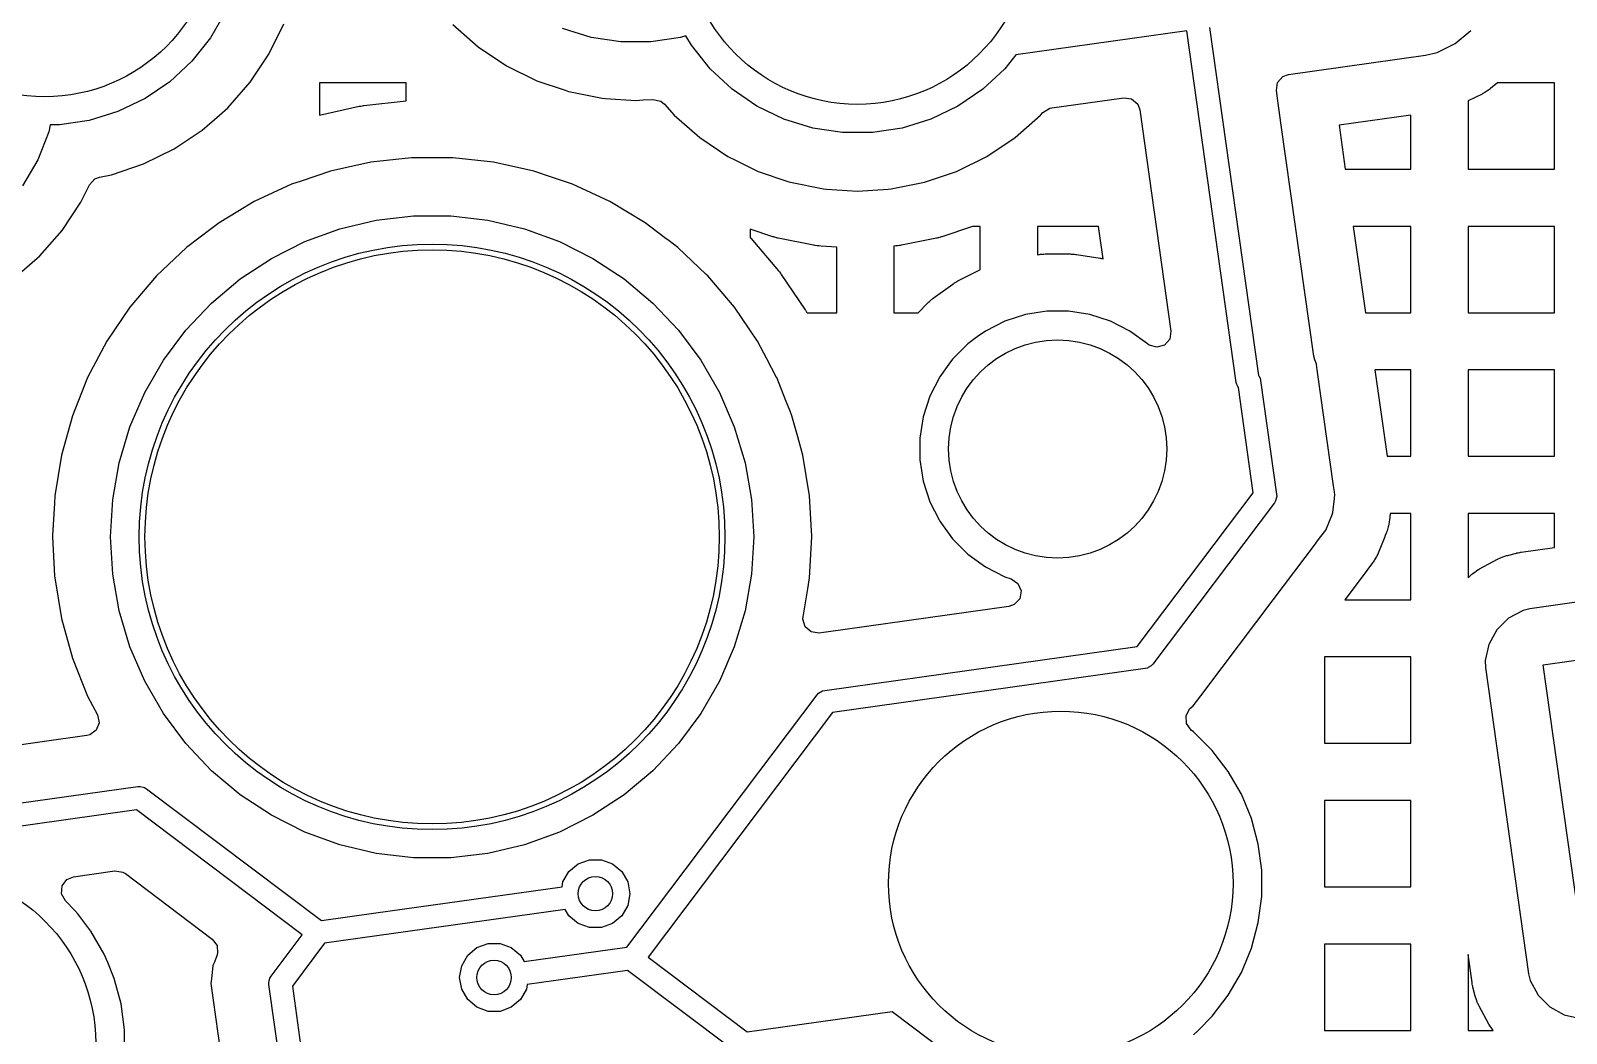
# Model space of a CAD drawing. Extents: x 2.49 to 8.57, y -5.87 to -1.87.
# Drawn here: x 2.791 to 3.317, y -3.289 to -2.945 of the extents above; entities that cross this region are included whole.
import ezdxf

# ---------------------------------------------------------------- set-up
doc = ezdxf.new("R2010")
doc.units = 0
doc.header["$MEASUREMENT"] = 0
doc.layers.add('BLACK', color=7, linetype='CONTINUOUS')

msp = doc.modelspace()

# ---------------------------------------------------------------- linework, layer by layer
at = {"layer": 'BLACK', "linetype": 'CONTINUOUS'}
for p, q in [((2.85785, -2.93856), (2.8527, -2.94747)), ((2.8527, -2.94747), (2.84628, -2.95553)), ((2.87267, -2.95306), (2.87781, -2.94264)), ((2.93572, -2.94296), (2.94445, -2.95062)), ((2.98317, -2.94734), (2.97333, -2.94431)), ((2.99336, -2.94888), (2.98317, -2.94734)), ((3.01383, -2.94734), (3.00365, -2.94888)), ((3.01562, -2.94679), (3.01383, -2.94734)), ((3.01751, -2.95006), (3.01562, -2.94679)), ((3.18733, -2.94507), (3.12877, -2.9533)), ((3.20427, -3.06563), (3.18733, -2.94507)), ((3.19512, -2.94398), (3.21188, -3.06323)), ((3.27935, -2.94943), (3.28467, -2.94502)), ((2.86622, -2.96272), (2.87267, -2.95306)), ((2.94445, -2.95062), (2.94445, -2.95062)), ((2.94445, -2.95062), (2.95411, -2.95707)), ((3.00365, -2.94888), (2.99336, -2.94888)), ((3.02393, -2.95811), (3.01751, -2.95006)), ((3.26921, -2.95347), (3.27316, -2.95249)), ((3.27316, -2.95249), (3.27935, -2.94943)), ((2.84628, -2.95553), (2.83873, -2.96253)), ((2.95411, -2.95707), (2.95411, -2.95707)), ((2.95411, -2.95707), (2.96452, -2.9622)), ((3.03148, -2.96511), (3.02393, -2.95811)), ((3.12494, -2.95811), (3.11739, -2.96511)), ((3.12877, -2.9533), (3.12494, -2.95811)), ((3.22221, -2.96007), (3.26921, -2.95347)), ((2.83873, -2.96253), (2.83022, -2.96833)), ((2.85856, -2.97145), (2.86622, -2.96272)), ((2.91969, -2.96291), (2.89008, -2.96291)), ((2.89008, -2.96291), (2.89008, -2.97395)), ((2.91969, -2.96914), (2.91969, -2.96291)), ((2.96452, -2.9622), (2.97421, -2.96549)), ((3.21806, -2.96558), (3.21846, -2.96286)), ((3.21846, -2.96286), (3.22027, -2.96079)), ((3.22027, -2.96079), (3.22221, -2.96007)), ((3.29381, -2.96291), (3.29143, -2.96489)), ((3.31339, -2.96291), (3.29381, -2.96291)), ((3.31339, -2.99252), (3.31339, -2.96291)), ((2.83022, -2.96833), (2.82094, -2.9728)), ((2.97421, -2.96549), (2.97535, -2.96588)), ((2.97535, -2.96588), (2.97552, -2.96594)), ((2.97552, -2.96594), (2.98691, -2.9682)), ((2.98691, -2.9682), (2.98803, -2.96828)), ((2.98803, -2.96828), (2.9985, -2.96896)), ((2.9985, -2.96896), (3.00098, -2.9688)), ((3.00098, -2.9688), (3.00433, -2.96858)), ((3.00433, -2.96858), (3.00701, -2.96918)), ((3.03998, -2.97091), (3.03148, -2.96511)), ((3.11739, -2.96511), (3.10888, -2.97091)), ((3.14103, -2.97148), (3.16572, -2.96801)), ((3.16572, -2.96801), (3.16844, -2.96841)), ((3.16844, -2.96841), (3.17052, -2.97022)), ((3.21855, -2.96911), (3.21806, -2.96558)), ((3.28856, -2.96675), (3.28379, -2.96911)), ((3.28881, -2.96661), (3.28856, -2.96675)), ((3.28931, -2.96633), (3.28881, -2.96661)), ((3.28955, -2.96618), (3.28931, -2.96633)), ((3.29051, -2.96556), (3.28955, -2.96618)), ((3.29074, -2.9654), (3.29051, -2.96556)), ((3.29121, -2.96506), (3.29074, -2.9654)), ((3.29143, -2.96489), (3.29121, -2.96506)), ((2.82094, -2.9728), (2.8111, -2.97583)), ((2.84983, -2.97911), (2.8557, -2.97395)), ((2.8557, -2.97395), (2.85856, -2.97145)), ((2.89008, -2.97395), (2.90363, -2.97097)), ((2.90363, -2.97097), (2.90376, -2.97094)), ((2.90376, -2.97094), (2.90403, -2.97089)), ((2.90403, -2.97089), (2.90416, -2.97087)), ((2.90416, -2.97087), (2.90468, -2.97078)), ((2.90468, -2.97078), (2.90481, -2.97076)), ((2.90481, -2.97076), (2.90508, -2.97073)), ((2.90508, -2.97073), (2.90521, -2.97071)), ((2.90521, -2.97071), (2.91969, -2.96914)), ((2.9985, -2.96896), (2.9985, -2.96896)), ((2.9985, -2.96896), (2.9985, -2.96896)), ((3.00701, -2.96918), (3.00832, -2.97023)), ((3.00832, -2.97023), (3.01165, -2.97403)), ((3.01165, -2.97403), (3.01165, -2.97403)), ((3.01165, -2.97403), (3.02038, -2.98169)), ((3.04926, -2.97538), (3.03998, -2.97091)), ((3.10888, -2.97091), (3.0996, -2.97538)), ((3.12849, -2.98169), (3.13722, -2.97403)), ((3.13722, -2.97403), (3.13804, -2.9731)), ((3.13804, -2.9731), (3.14036, -2.97162)), ((3.14036, -2.97162), (3.14103, -2.97148)), ((3.17052, -2.97022), (3.17124, -2.97216)), ((3.17124, -2.97216), (3.1819, -3.04804)), ((3.21972, -2.97744), (3.21855, -2.96911)), ((3.26418, -2.97397), (3.23952, -2.97744)), ((3.26418, -2.99252), (3.26418, -2.97397)), ((3.28379, -2.96911), (3.28379, -2.99252)), ((2.79773, -2.97737), (2.79719, -2.97977)), ((2.80092, -2.97737), (2.79773, -2.97737)), ((2.8111, -2.97583), (2.80092, -2.97737)), ((2.84017, -2.98556), (2.84983, -2.97911)), ((3.0591, -2.97842), (3.04926, -2.97538)), ((3.06928, -2.97995), (3.0591, -2.97842)), ((3.08976, -2.97842), (3.07958, -2.97995)), ((3.0996, -2.97538), (3.08976, -2.97842)), ((3.2246, -3.01213), (3.21972, -2.97744)), ((3.23952, -2.97744), (3.24164, -2.99252)), ((2.79719, -2.97977), (2.79342, -2.98936)), ((3.02038, -2.98169), (3.03004, -2.98814)), ((3.07958, -2.97995), (3.06928, -2.97995)), ((3.11883, -2.98814), (3.12849, -2.98169)), ((2.79342, -2.98936), (2.78827, -2.99827)), ((2.82975, -2.9907), (2.84017, -2.98556)), ((2.9216, -2.98865), (2.90759, -2.99017)), ((2.93569, -2.98865), (2.9216, -2.98865)), ((2.9216, -2.98865), (2.9216, -2.98865)), ((2.9497, -2.99017), (2.93569, -2.98865)), ((2.93569, -2.98865), (2.93569, -2.98865)), ((3.03004, -2.98814), (3.03004, -2.98814)), ((3.03004, -2.98814), (3.0329, -2.98955)), ((3.0329, -2.98955), (3.04045, -2.99328)), ((3.10841, -2.99328), (3.11883, -2.98814)), ((2.81462, -2.99525), (2.81875, -2.99443)), ((2.81875, -2.99443), (2.82975, -2.9907)), ((2.89383, -2.9932), (2.88376, -2.9966)), ((2.90759, -2.99017), (2.89383, -2.9932)), ((2.96346, -2.9932), (2.9497, -2.99017)), ((2.96954, -2.99525), (2.96346, -2.9932)), ((3.04045, -2.99328), (3.05058, -2.99672)), ((3.09741, -2.99701), (3.10841, -2.99328)), ((3.24164, -2.99252), (3.26418, -2.99252)), ((3.28379, -2.99252), (3.31339, -2.99252)), ((2.80824, -3.00386), (2.81119, -2.99788)), ((2.81119, -2.99788), (2.81305, -2.99586)), ((2.81305, -2.99586), (2.81462, -2.99525)), ((2.88048, -2.9977), (2.86769, -3.00362)), ((2.88376, -2.9966), (2.88048, -2.9977)), ((2.88048, -2.9977), (2.88048, -2.9977)), ((2.88048, -2.9977), (2.88048, -2.9977)), ((2.97681, -2.9977), (2.96954, -2.99525)), ((2.9896, -3.00362), (2.97681, -2.9977)), ((2.97681, -2.9977), (2.97681, -2.9977)), ((2.97681, -2.9977), (2.97681, -2.9977)), ((3.05058, -2.99672), (3.0514, -2.997)), ((3.0514, -2.997), (3.05145, -2.99701)), ((3.05145, -2.99701), (3.06284, -2.99928)), ((3.06284, -2.99928), (3.06386, -2.99934)), ((3.06386, -2.99934), (3.07443, -3.00004)), ((3.07443, -3.00004), (3.08501, -2.99934)), ((3.07443, -3.00004), (3.07443, -3.00004)), ((3.07443, -3.00004), (3.07443, -3.00004)), ((3.08501, -2.99934), (3.08602, -2.99928)), ((3.08602, -2.99928), (3.09741, -2.99701)), ((2.80179, -3.01352), (2.80824, -3.00386)), ((2.86769, -3.00362), (2.86209, -3.00699)), ((2.86769, -3.00362), (2.86769, -3.00362)), ((3.00167, -3.01088), (2.9896, -3.00362)), ((2.9896, -3.00362), (2.9896, -3.00362)), ((2.9896, -3.00362), (2.9896, -3.00362)), ((2.9896, -3.00362), (2.9896, -3.00362)), ((2.85562, -3.01088), (2.85291, -3.01294)), ((2.86209, -3.00699), (2.85562, -3.01088)), ((2.89703, -3.01299), (2.9095, -3.01003)), ((2.9095, -3.01003), (2.92223, -3.00854)), ((2.92223, -3.00854), (2.93505, -3.00854)), ((2.93505, -3.00854), (2.94779, -3.01003)), ((2.94779, -3.01003), (2.96026, -3.01299)), ((3.00842, -3.01602), (3.00167, -3.01088)), ((2.79413, -3.02225), (2.80179, -3.01352)), ((2.85291, -3.01294), (2.8444, -3.01941)), ((2.88498, -3.01737), (2.89703, -3.01299)), ((2.96026, -3.01299), (2.97231, -3.01737)), ((3.00984, -3.0171), (3.00842, -3.01602)), ((3.04545, -3.01568), (3.03772, -3.01306)), ((3.03772, -3.01306), (3.03772, -3.01602)), ((3.03772, -3.01602), (3.0378, -3.01611)), ((3.0378, -3.01611), (3.03789, -3.01621)), ((3.03789, -3.01621), (3.04736, -3.02735)), ((3.04561, -3.01573), (3.04545, -3.01568)), ((3.04591, -3.01582), (3.04561, -3.01573)), ((3.04607, -3.01587), (3.04591, -3.01582)), ((3.04669, -3.01603), (3.04607, -3.01587)), ((3.04684, -3.01607), (3.04669, -3.01603)), ((3.04716, -3.01615), (3.04684, -3.01607)), ((3.04731, -3.01618), (3.04716, -3.01615)), ((3.05933, -3.01857), (3.04731, -3.01618)), ((3.10155, -3.01618), (3.08953, -3.01857)), ((3.10171, -3.01615), (3.10155, -3.01618)), ((3.10202, -3.01607), (3.10171, -3.01615)), ((3.10218, -3.01603), (3.10202, -3.01607)), ((3.1028, -3.01587), (3.10218, -3.01603)), ((3.10295, -3.01582), (3.1028, -3.01587)), ((3.10326, -3.01573), (3.10295, -3.01582)), ((3.10341, -3.01568), (3.10326, -3.01573)), ((3.11388, -3.01213), (3.10341, -3.01568)), ((3.11654, -3.01213), (3.11388, -3.01213)), ((3.11654, -3.02185), (3.11654, -3.01213)), ((3.15705, -3.01213), (3.13615, -3.01213)), ((3.13615, -3.01213), (3.13615, -3.02185)), ((3.15862, -3.02327), (3.15705, -3.01213)), ((3.23086, -3.05667), (3.2246, -3.01213)), ((3.26418, -3.01213), (3.2444, -3.01213)), ((3.2444, -3.01213), (3.24856, -3.04173)), ((3.26418, -3.04173), (3.26418, -3.01213)), ((3.31339, -3.01213), (3.28379, -3.01213)), ((3.28379, -3.01213), (3.28379, -3.04173)), ((3.31339, -3.04173), (3.31339, -3.01213)), ((2.8444, -3.01941), (2.83417, -3.0291)), ((2.8444, -3.01941), (2.8444, -3.01941)), ((2.87353, -3.02312), (2.88498, -3.01737)), ((2.97231, -3.01737), (2.98376, -3.02312)), ((3.01289, -3.01941), (3.00984, -3.0171)), ((3.02261, -3.02862), (3.01289, -3.01941)), ((3.01289, -3.01941), (3.01289, -3.01941)), ((3.01289, -3.01941), (3.01289, -3.01941)), ((3.05949, -3.0186), (3.05933, -3.01857)), ((3.05981, -3.01865), (3.05949, -3.0186)), ((3.05997, -3.01867), (3.05981, -3.01865)), ((3.0606, -3.01876), (3.05997, -3.01867)), ((3.06076, -3.01878), (3.0606, -3.01876)), ((3.06108, -3.01881), (3.06076, -3.01878)), ((3.06124, -3.01882), (3.06108, -3.01881)), ((3.06193, -3.01887), (3.06124, -3.01882)), ((3.06733, -3.01922), (3.06193, -3.01887)), ((3.06733, -3.04173), (3.06733, -3.01922)), ((3.08763, -3.01882), (3.08694, -3.01887)), ((3.08694, -3.01887), (3.08694, -3.04173)), ((3.08779, -3.01881), (3.08763, -3.01882)), ((3.08811, -3.01878), (3.08779, -3.01881)), ((3.08826, -3.01876), (3.08811, -3.01878)), ((3.0889, -3.01867), (3.08826, -3.01876)), ((3.08906, -3.01865), (3.0889, -3.01867)), ((3.08938, -3.0186), (3.08906, -3.01865)), ((3.08953, -3.01857), (3.08938, -3.0186)), ((2.7854, -3.02991), (2.79413, -3.02225)), ((2.86281, -3.03017), (2.87353, -3.02312)), ((2.98376, -3.02312), (2.99447, -3.03017)), ((3.11654, -3.02693), (3.11654, -3.02185)), ((3.13615, -3.02185), (3.13667, -3.02177)), ((3.13667, -3.02177), (3.13686, -3.02174)), ((3.13686, -3.02174), (3.13724, -3.0217)), ((3.13724, -3.0217), (3.13743, -3.02168)), ((3.13743, -3.02168), (3.1382, -3.02162)), ((3.1382, -3.02162), (3.13839, -3.02161)), ((3.13839, -3.02161), (3.13878, -3.02159)), ((3.13878, -3.02159), (3.13897, -3.02159)), ((3.13897, -3.02159), (3.14718, -3.02159)), ((3.14718, -3.02159), (3.14737, -3.02159)), ((3.14737, -3.02159), (3.14775, -3.02161)), ((3.14775, -3.02161), (3.14795, -3.02162)), ((3.14795, -3.02162), (3.14871, -3.02168)), ((3.14871, -3.02168), (3.1489, -3.0217)), ((3.1489, -3.0217), (3.14929, -3.02174)), ((3.14929, -3.02174), (3.14948, -3.02177)), ((3.14948, -3.02177), (3.15759, -3.02305)), ((3.15759, -3.02305), (3.15778, -3.02309)), ((3.15778, -3.02309), (3.15815, -3.02316)), ((3.15815, -3.02316), (3.15834, -3.0232)), ((3.15834, -3.0232), (3.15862, -3.02327)), ((2.83417, -3.0291), (2.82505, -3.03984)), ((2.85299, -3.03841), (2.86281, -3.03017)), ((2.99447, -3.03017), (3.00429, -3.03841)), ((3.02312, -3.0291), (3.02261, -3.02862)), ((3.03224, -3.03984), (3.02312, -3.0291)), ((3.04736, -3.02735), (3.04744, -3.02745)), ((3.04744, -3.02745), (3.04761, -3.02766)), ((3.04761, -3.02766), (3.04769, -3.02776)), ((3.04769, -3.02776), (3.04801, -3.02819)), ((3.04801, -3.02819), (3.04809, -3.02829)), ((3.04809, -3.02829), (3.04824, -3.02851)), ((3.04824, -3.02851), (3.04832, -3.02862)), ((3.04832, -3.02862), (3.05652, -3.04072)), ((3.10045, -3.03677), (3.10709, -3.03194)), ((3.10709, -3.03194), (3.10724, -3.03183)), ((3.10724, -3.03183), (3.10757, -3.03162)), ((3.10757, -3.03162), (3.10773, -3.03152)), ((3.10773, -3.03152), (3.10838, -3.03111)), ((3.10838, -3.03111), (3.10855, -3.03102)), ((3.10855, -3.03102), (3.10889, -3.03083)), ((3.10889, -3.03083), (3.10906, -3.03074)), ((3.10906, -3.03074), (3.11637, -3.02701)), ((3.11637, -3.02701), (3.11654, -3.02693)), ((3.09926, -3.03775), (3.09984, -3.03725)), ((3.09984, -3.03725), (3.09999, -3.03713)), ((3.09999, -3.03713), (3.10029, -3.03689)), ((3.10029, -3.03689), (3.10045, -3.03677)), ((2.82505, -3.03984), (2.81714, -3.0515)), ((2.82505, -3.03984), (2.82505, -3.03984)), ((2.8442, -3.04773), (2.85299, -3.03841)), ((3.00429, -3.03841), (3.01309, -3.04773)), ((3.04015, -3.0515), (3.03224, -3.03984)), ((3.03224, -3.03984), (3.03224, -3.03984)), ((3.03224, -3.03984), (3.03224, -3.03984)), ((3.05652, -3.04072), (3.0566, -3.04083)), ((3.0566, -3.04083), (3.05674, -3.04105)), ((3.05674, -3.04105), (3.05681, -3.04117)), ((3.05681, -3.04117), (3.05708, -3.04162)), ((3.05708, -3.04162), (3.05715, -3.04173)), ((3.05715, -3.04173), (3.06733, -3.04173)), ((3.08694, -3.04173), (3.09523, -3.04173)), ((3.09523, -3.04173), (3.09869, -3.03827)), ((3.09869, -3.03827), (3.09883, -3.03814)), ((3.09883, -3.03814), (3.09911, -3.03787)), ((3.09911, -3.03787), (3.09926, -3.03775)), ((3.132, -3.04236), (3.12493, -3.04466)), ((3.13935, -3.04119), (3.132, -3.04236)), ((3.14679, -3.04119), (3.13935, -3.04119)), ((3.13935, -3.04119), (3.13935, -3.04119)), ((3.15414, -3.04236), (3.14679, -3.04119)), ((3.14679, -3.04119), (3.14679, -3.04119)), ((3.16121, -3.04466), (3.15414, -3.04236)), ((3.24856, -3.04173), (3.26418, -3.04173)), ((3.28379, -3.04173), (3.31339, -3.04173)), ((2.83654, -3.05802), (2.8442, -3.04773)), ((3.01309, -3.04773), (3.02074, -3.05802)), ((3.12493, -3.04466), (3.1183, -3.04803)), ((3.16784, -3.04803), (3.16121, -3.04466)), ((2.81714, -3.0515), (2.81054, -3.06395)), ((2.81714, -3.0515), (2.81714, -3.0515)), ((3.04338, -3.0576), (3.04015, -3.0515)), ((3.04015, -3.0515), (3.04015, -3.0515)), ((3.04015, -3.0515), (3.04015, -3.0515)), ((3.11228, -3.05241), (3.10702, -3.05767)), ((3.11552, -3.05005), (3.11228, -3.05241)), ((3.11228, -3.05241), (3.11228, -3.05241)), ((3.11228, -3.05241), (3.11228, -3.05241)), ((3.1183, -3.04803), (3.11552, -3.05005)), ((3.17386, -3.05241), (3.16784, -3.04803)), ((3.17389, -3.05243), (3.17386, -3.05241)), ((3.17441, -3.05282), (3.17389, -3.05243)), ((3.17705, -3.0536), (3.17441, -3.05282)), ((3.17969, -3.05284), (3.17705, -3.0536)), ((3.1815, -3.05076), (3.17969, -3.05284)), ((3.1819, -3.04804), (3.1815, -3.05076)), ((2.83013, -3.06912), (2.83654, -3.05802)), ((3.02074, -3.05802), (3.02715, -3.06912)), ((3.04673, -3.06393), (3.04338, -3.0576)), ((3.10702, -3.05767), (3.10581, -3.05933)), ((3.10702, -3.05767), (3.10702, -3.05767)), ((3.10702, -3.05767), (3.10702, -3.05767)), ((3.2312, -3.05789), (3.23086, -3.05667)), ((3.23168, -3.05902), (3.2312, -3.05789)), ((3.10581, -3.05933), (3.10265, -3.06368)), ((3.21188, -3.06323), (3.21199, -3.06341)), ((3.21199, -3.06341), (3.21247, -3.06423)), ((3.23174, -3.05915), (3.23168, -3.05902)), ((3.23177, -3.0593), (3.23174, -3.05915)), ((3.23177, -3.05933), (3.23177, -3.0593)), ((3.23178, -3.05949), (3.23177, -3.05933)), ((3.23204, -3.06134), (3.23178, -3.05949)), ((3.23212, -3.06186), (3.23204, -3.06134)), ((3.23216, -3.06217), (3.23212, -3.06186)), ((3.23762, -3.10106), (3.23216, -3.06217)), ((3.26418, -3.06134), (3.25184, -3.06134)), ((3.25184, -3.06134), (3.256, -3.09095)), ((3.26418, -3.09095), (3.26418, -3.06134)), ((3.31339, -3.06134), (3.28379, -3.06134)), ((3.28379, -3.06134), (3.28379, -3.09095)), ((3.31339, -3.09095), (3.31339, -3.06134)), ((2.81054, -3.06395), (2.80532, -3.07704)), ((2.81054, -3.06395), (2.81054, -3.06395)), ((3.04675, -3.06395), (3.04673, -3.06393)), ((3.04978, -3.07156), (3.04675, -3.06395)), ((3.04675, -3.06395), (3.04675, -3.06395)), ((3.10265, -3.06368), (3.09927, -3.07031)), ((3.20445, -3.06638), (3.20427, -3.06563)), ((3.20483, -3.06702), (3.20445, -3.06638)), ((3.20504, -3.06738), (3.20483, -3.06702)), ((3.21011, -3.10345), (3.20504, -3.06738)), ((3.21247, -3.06423), (3.21266, -3.06498)), ((3.21266, -3.06498), (3.21813, -3.10397)), ((2.82506, -3.08089), (2.83013, -3.06912)), ((3.02715, -3.06912), (3.03223, -3.08089)), ((3.05135, -3.0755), (3.04978, -3.07156)), ((3.09927, -3.07031), (3.09697, -3.07739)), ((2.80532, -3.07704), (2.80155, -3.09062)), ((2.80532, -3.07704), (2.80532, -3.07704)), ((3.05196, -3.07704), (3.05135, -3.0755)), ((3.05397, -3.08426), (3.05196, -3.07704)), ((3.05196, -3.07704), (3.05196, -3.07704)), ((3.09697, -3.07739), (3.09581, -3.08474)), ((2.82138, -3.09317), (2.82506, -3.08089)), ((3.03223, -3.08089), (3.03591, -3.09317)), ((3.05573, -3.09062), (3.05397, -3.08426)), ((3.09581, -3.08474), (3.09581, -3.09218)), ((2.80155, -3.09062), (2.79927, -3.10452)), ((2.80155, -3.09062), (2.80155, -3.09062)), ((2.81915, -3.10579), (2.82138, -3.09317)), ((3.03591, -3.09317), (3.03813, -3.10579)), ((3.05801, -3.10451), (3.05573, -3.09062)), ((3.05573, -3.09062), (3.05573, -3.09062)), ((3.05573, -3.09062), (3.05573, -3.09062)), ((3.09581, -3.09218), (3.09697, -3.09952)), ((3.256, -3.09095), (3.26418, -3.09095)), ((3.28379, -3.09095), (3.31339, -3.09095)), ((3.09697, -3.09952), (3.09927, -3.1066)), ((2.79927, -3.10452), (2.79914, -3.10699)), ((2.79927, -3.10452), (2.79927, -3.10452)), ((2.79927, -3.10452), (2.79927, -3.10452)), ((3.05801, -3.10452), (3.05801, -3.10451)), ((3.05866, -3.11651), (3.05801, -3.10452)), ((3.17037, -3.15618), (3.21011, -3.10345)), ((3.21817, -3.10474), (3.21778, -3.10622)), ((3.21813, -3.10397), (3.21817, -3.10474)), ((3.23736, -3.11019), (3.23794, -3.10547)), ((3.23793, -3.1032), (3.23762, -3.10106)), ((3.23807, -3.10424), (3.23793, -3.1032)), ((3.23794, -3.10547), (3.23799, -3.10507)), ((3.23799, -3.10507), (3.23808, -3.10431)), ((3.23808, -3.10431), (3.23807, -3.10424)), ((3.23807, -3.10424), (3.23807, -3.10424)), ((3.23807, -3.10424), (3.23807, -3.10424)), ((3.23807, -3.10424), (3.23807, -3.10424)), ((2.79914, -3.10699), (2.79854, -3.11812)), ((2.81841, -3.11859), (2.81915, -3.10579)), ((3.03813, -3.10579), (3.03888, -3.11859)), ((3.09927, -3.1066), (3.10242, -3.11279)), ((3.21738, -3.10688), (3.17568, -3.16222)), ((3.21778, -3.10622), (3.21738, -3.10688)), ((3.21778, -3.10622), (3.21778, -3.10622)), ((3.23499, -3.11626), (3.23725, -3.11066)), ((3.23725, -3.11066), (3.23733, -3.11049)), ((3.23733, -3.11049), (3.23735, -3.11036)), ((3.23735, -3.11036), (3.23736, -3.11019)), ((3.25707, -3.11055), (3.25691, -3.11185)), ((3.26418, -3.11055), (3.25707, -3.11055)), ((3.26418, -3.13262), (3.26418, -3.11055)), ((3.31339, -3.11055), (3.28379, -3.11055)), ((3.28379, -3.11055), (3.28379, -3.13262)), ((3.31339, -3.11947), (3.31339, -3.11055)), ((3.10242, -3.11279), (3.10265, -3.11323)), ((3.10265, -3.11323), (3.10702, -3.11925)), ((3.2333, -3.1185), (3.23499, -3.11626)), ((3.25628, -3.1156), (3.25601, -3.11651)), ((3.25639, -3.11515), (3.25628, -3.1156)), ((3.2564, -3.11509), (3.25639, -3.11515)), ((3.25644, -3.11494), (3.2564, -3.11509)), ((3.25661, -3.11412), (3.25644, -3.11494)), ((3.25668, -3.1137), (3.25661, -3.11412)), ((3.2567, -3.11355), (3.25668, -3.1137)), ((3.25675, -3.1133), (3.2567, -3.11355)), ((3.25682, -3.11284), (3.25675, -3.1133)), ((3.25691, -3.11189), (3.25682, -3.11284)), ((3.25691, -3.11185), (3.25691, -3.11189)), ((2.79854, -3.11812), (2.79851, -3.11859)), ((2.79851, -3.11859), (2.79924, -3.13195)), ((2.81915, -3.13139), (2.81841, -3.11859)), ((3.03888, -3.11859), (3.03813, -3.13139)), ((3.05801, -3.13266), (3.05878, -3.11859)), ((3.05875, -3.11812), (3.05866, -3.11651)), ((3.05878, -3.11859), (3.05875, -3.11812)), ((3.10702, -3.11925), (3.11228, -3.12451)), ((3.21698, -3.14016), (3.23143, -3.12098)), ((3.23143, -3.12098), (3.23183, -3.12044)), ((3.23183, -3.12044), (3.2333, -3.1185)), ((3.25521, -3.11855), (3.25293, -3.1242)), ((3.25523, -3.1185), (3.25521, -3.11855)), ((3.2554, -3.11812), (3.25523, -3.1185)), ((3.25571, -3.11734), (3.2554, -3.11812)), ((3.25582, -3.11705), (3.25571, -3.11734)), ((3.25585, -3.11695), (3.25582, -3.11705)), ((3.25601, -3.11651), (3.25585, -3.11695)), ((3.31339, -3.12223), (3.31339, -3.11947)), ((3.11228, -3.12451), (3.1183, -3.12888)), ((3.25157, -3.12674), (3.25122, -3.12728)), ((3.25174, -3.12647), (3.25157, -3.12674)), ((3.25237, -3.12535), (3.25174, -3.12647)), ((3.25252, -3.12507), (3.25237, -3.12535)), ((3.2528, -3.12449), (3.25252, -3.12507)), ((3.25293, -3.1242), (3.2528, -3.12449)), ((3.28768, -3.12959), (3.29382, -3.12626)), ((3.29382, -3.12626), (3.29409, -3.12613)), ((3.29409, -3.12613), (3.29465, -3.12587)), ((3.29465, -3.12587), (3.29493, -3.12575)), ((3.29493, -3.12575), (3.29607, -3.1253)), ((3.29607, -3.1253), (3.29636, -3.1252)), ((3.29636, -3.1252), (3.29695, -3.12501)), ((3.29695, -3.12501), (3.29724, -3.12493)), ((3.29724, -3.12493), (3.30038, -3.12414)), ((3.30038, -3.12414), (3.3005, -3.12411)), ((3.3005, -3.12411), (3.30076, -3.12405)), ((3.30076, -3.12405), (3.30089, -3.12403)), ((3.30089, -3.12403), (3.3014, -3.12393)), ((3.3014, -3.12393), (3.30153, -3.1239)), ((3.30153, -3.1239), (3.30179, -3.12386)), ((3.30179, -3.12386), (3.30192, -3.12384)), ((3.30192, -3.12384), (3.31339, -3.12223)), ((2.79924, -3.13195), (2.79927, -3.13266)), ((2.82138, -3.14401), (2.81915, -3.13139)), ((3.03813, -3.13139), (3.03591, -3.14401)), ((3.1183, -3.12888), (3.12493, -3.13226)), ((3.25103, -3.12754), (3.24709, -3.13278)), ((3.25122, -3.12728), (3.25103, -3.12754)), ((3.28379, -3.13262), (3.28432, -3.13209)), ((3.28432, -3.13209), (3.28457, -3.13186)), ((3.28457, -3.13186), (3.28511, -3.1314)), ((3.28511, -3.1314), (3.28538, -3.13118)), ((3.28538, -3.13118), (3.2865, -3.13034)), ((3.2865, -3.13034), (3.28679, -3.13014)), ((3.28679, -3.13014), (3.28738, -3.12977)), ((3.28738, -3.12977), (3.28768, -3.12959)), ((3.38705, -3.13167), (3.30491, -3.14322)), ((2.79927, -3.13266), (2.79927, -3.13266)), ((2.79927, -3.13266), (2.80155, -3.14657)), ((3.05583, -3.14599), (3.05739, -3.13646)), ((3.05739, -3.13646), (3.05801, -3.13266)), ((3.05801, -3.13266), (3.05801, -3.13266)), ((3.05801, -3.13266), (3.05801, -3.13266)), ((3.12493, -3.13226), (3.12719, -3.13299)), ((3.12719, -3.13299), (3.12946, -3.13454)), ((3.12946, -3.13454), (3.13053, -3.13708)), ((3.13053, -3.13708), (3.13006, -3.13979)), ((3.24709, -3.13278), (3.24153, -3.14016)), ((3.24709, -3.13278), (3.24709, -3.13278)), ((3.26418, -3.14016), (3.26418, -3.13262)), ((3.12636, -3.14247), (3.06373, -3.15127)), ((3.1282, -3.14182), (3.12636, -3.14247)), ((3.13006, -3.13979), (3.1282, -3.14182)), ((3.19353, -3.17127), (3.21698, -3.14016)), ((3.24153, -3.14016), (3.26418, -3.14016)), ((2.80155, -3.14657), (2.80155, -3.14657)), ((2.80155, -3.14657), (2.80532, -3.16014)), ((2.82506, -3.1563), (2.82138, -3.14401)), ((3.03591, -3.14401), (3.03223, -3.1563)), ((3.05576, -3.14676), (3.05583, -3.14599)), ((3.05653, -3.1494), (3.05576, -3.14676)), ((3.29764, -3.14649), (3.29362, -3.15049)), ((3.30262, -3.14379), (3.29764, -3.14649)), ((3.30491, -3.14322), (3.30262, -3.14379)), ((3.30491, -3.14322), (3.30491, -3.14322)), ((3.0586, -3.15121), (3.05653, -3.1494)), ((3.06133, -3.15161), (3.0586, -3.15121)), ((3.06284, -3.1514), (3.06133, -3.15161)), ((3.06355, -3.1513), (3.06284, -3.1514)), ((3.06372, -3.15127), (3.06355, -3.1513)), ((3.06355, -3.1513), (3.06355, -3.1513)), ((3.06373, -3.15127), (3.06372, -3.15127)), ((3.06373, -3.15127), (3.06373, -3.15127)), ((3.06373, -3.15127), (3.06373, -3.15127)), ((3.29362, -3.15049), (3.29089, -3.15545)), ((3.30952, -3.16247), (3.40537, -3.149)), ((2.83013, -3.16807), (2.82506, -3.1563)), ((3.03223, -3.1563), (3.02715, -3.16807)), ((3.06321, -3.17124), (3.17037, -3.15618)), ((3.29089, -3.15545), (3.28967, -3.16098)), ((3.29089, -3.15545), (3.29089, -3.15545)), ((2.80532, -3.16014), (2.80532, -3.16014)), ((2.80532, -3.16014), (2.81054, -3.17323)), ((3.17383, -3.16357), (3.17308, -3.16375)), ((3.17412, -3.1634), (3.17383, -3.16357)), ((3.17516, -3.16279), (3.17412, -3.1634)), ((3.17568, -3.16222), (3.17516, -3.16279)), ((3.26418, -3.15976), (3.23457, -3.15976)), ((3.23457, -3.15976), (3.23457, -3.18937)), ((3.26418, -3.18937), (3.26418, -3.15976)), ((3.28967, -3.16098), (3.28967, -3.16099)), ((3.28967, -3.16099), (3.28974, -3.16334)), ((3.28974, -3.16334), (3.28974, -3.16334)), ((3.28974, -3.16334), (3.30451, -3.26844)), ((3.32377, -3.26383), (3.30952, -3.16247)), ((2.83654, -3.17917), (2.83013, -3.16807)), ((3.02715, -3.16807), (3.02074, -3.17917)), ((3.17308, -3.16375), (3.06592, -3.17881)), ((2.81054, -3.17323), (2.81054, -3.17323)), ((2.81054, -3.17323), (2.81392, -3.17961)), ((2.99541, -3.25929), (3.06061, -3.17277)), ((3.06061, -3.17277), (3.06113, -3.1722)), ((3.06113, -3.1722), (3.06246, -3.17142)), ((3.06246, -3.17142), (3.06321, -3.17124)), ((3.18954, -3.17657), (3.19329, -3.1716)), ((3.19329, -3.1716), (3.19353, -3.17128)), ((3.19329, -3.1716), (3.19329, -3.1716)), ((3.19353, -3.17128), (3.19353, -3.17127)), ((3.19353, -3.17128), (3.19353, -3.17128)), ((2.8442, -3.18945), (2.83654, -3.17917)), ((3.06592, -3.17881), (3.0027, -3.26271)), ((3.02074, -3.17917), (3.01309, -3.18945)), ((3.18707, -3.17988), (3.18842, -3.17748)), ((3.18842, -3.17748), (3.18882, -3.17713)), ((3.18882, -3.17713), (3.18954, -3.17657)), ((2.81447, -3.18231), (2.81348, -3.18487)), ((2.81392, -3.17961), (2.81447, -3.18231)), ((3.18723, -3.18263), (3.18707, -3.17988)), ((3.18885, -3.18485), (3.18723, -3.18263)), ((2.81029, -3.18673), (2.74541, -3.19585)), ((2.81126, -3.18649), (2.81029, -3.18673)), ((2.81348, -3.18487), (2.81126, -3.18649)), ((2.85299, -3.19878), (2.8442, -3.18945)), ((3.01309, -3.18945), (3.00429, -3.19878)), ((3.18966, -3.18547), (3.18885, -3.18485)), ((3.19356, -3.18937), (3.18966, -3.18547)), ((3.18966, -3.18547), (3.18966, -3.18547)), ((3.18966, -3.18547), (3.18966, -3.18547)), ((3.19605, -3.19186), (3.19356, -3.18937)), ((3.23457, -3.18937), (3.26418, -3.18937)), ((3.19711, -3.19324), (3.19605, -3.19186)), ((3.19605, -3.19186), (3.19605, -3.19186)), ((3.19605, -3.19186), (3.19605, -3.19186)), ((3.20155, -3.19903), (3.19711, -3.19324)), ((2.86281, -3.20702), (2.85299, -3.19878)), ((3.00429, -3.19878), (2.99447, -3.20702)), ((3.20607, -3.20685), (3.20155, -3.19903)), ((3.20155, -3.19903), (3.20155, -3.19903)), ((3.20155, -3.19903), (3.20155, -3.19903)), ((2.68976, -3.22357), (2.82775, -3.20417)), ((2.82775, -3.20417), (2.82853, -3.20414)), ((2.82853, -3.20414), (2.82956, -3.20441)), ((2.82956, -3.20441), (2.83001, -3.20453)), ((2.83001, -3.20453), (2.83067, -3.20493)), ((2.83067, -3.20493), (2.89069, -3.25015)), ((2.87353, -3.21406), (2.86281, -3.20702)), ((2.99447, -3.20702), (2.98376, -3.21406)), ((3.20744, -3.21017), (3.20607, -3.20685)), ((3.20607, -3.20685), (3.20607, -3.20685)), ((3.20607, -3.20685), (3.20607, -3.20685)), ((3.20953, -3.2152), (3.20744, -3.21017)), ((3.26418, -3.20898), (3.23457, -3.20898)), ((3.23457, -3.20898), (3.23457, -3.23858)), ((3.26418, -3.23858), (3.26418, -3.20898)), ((2.82724, -3.2122), (2.69086, -3.23137)), ((2.88411, -3.25506), (2.82724, -3.2122)), ((2.88498, -3.21981), (2.87353, -3.21406)), ((2.98376, -3.21406), (2.97231, -3.21981)), ((3.21186, -3.22392), (3.20953, -3.2152)), ((2.89703, -3.2242), (2.88498, -3.21981)), ((2.97231, -3.21981), (2.96026, -3.2242)), ((2.9095, -3.22715), (2.89703, -3.2242)), ((2.96026, -3.2242), (2.94779, -3.22715)), ((3.21304, -3.23288), (3.21186, -3.22392)), ((2.92223, -3.22864), (2.9095, -3.22715)), ((2.93505, -3.22864), (2.92223, -3.22864)), ((2.94779, -3.22715), (2.93505, -3.22864)), ((2.97555, -3.23334), (2.97869, -3.2307)), ((2.97869, -3.2307), (2.98255, -3.2293)), ((2.98255, -3.2293), (2.98665, -3.2293)), ((2.98665, -3.2293), (2.99051, -3.2307)), ((2.99051, -3.2307), (2.99365, -3.23334)), ((2.80182, -3.23825), (2.80347, -3.23605)), ((2.80347, -3.23605), (2.80571, -3.23512)), ((2.80571, -3.23512), (2.81989, -3.23313)), ((2.81989, -3.23313), (2.82261, -3.23353)), ((2.82261, -3.23353), (2.82351, -3.23406)), ((2.82351, -3.23406), (2.85328, -3.2565)), ((2.97321, -3.23856), (2.9735, -3.23689)), ((2.9735, -3.23689), (2.97555, -3.23334)), ((2.99365, -3.23334), (2.9957, -3.23689)), ((2.9957, -3.23689), (2.99641, -3.24093)), ((3.21304, -3.23858), (3.21304, -3.23288)), ((2.80162, -3.24099), (2.80182, -3.23825)), ((2.80294, -3.24341), (2.80162, -3.24099)), ((2.90857, -3.24764), (2.97321, -3.23856)), ((2.99641, -3.24093), (2.9957, -3.24497)), ((3.21186, -3.25087), (3.21304, -3.24191)), ((3.21304, -3.24191), (3.21304, -3.23858)), ((3.23457, -3.23858), (3.26418, -3.23858)), ((2.80618, -3.24665), (2.80294, -3.24341)), ((2.80714, -3.2479), (2.80618, -3.24665)), ((2.81168, -3.25382), (2.80714, -3.2479)), ((2.89069, -3.25015), (2.90857, -3.24764)), ((2.90857, -3.24764), (2.90857, -3.24764)), ((2.9743, -3.24636), (2.90966, -3.25544)), ((2.97555, -3.24852), (2.9743, -3.24636)), ((2.9957, -3.24497), (2.99365, -3.24852)), ((2.97869, -3.25116), (2.97555, -3.24852)), ((2.98255, -3.25256), (2.97869, -3.25116)), ((2.98665, -3.25256), (2.98255, -3.25256)), ((2.99051, -3.25116), (2.98665, -3.25256)), ((2.99365, -3.24852), (2.99051, -3.25116)), ((3.20953, -3.2596), (3.21186, -3.25087)), ((2.8162, -3.26164), (2.81168, -3.25382)), ((2.81168, -3.25382), (2.81168, -3.25382)), ((2.81168, -3.25382), (2.81168, -3.25382)), ((2.85328, -3.2565), (2.85492, -3.25871)), ((2.87345, -3.2692), (2.88411, -3.25506)), ((2.89178, -3.25795), (2.88072, -3.27264)), ((2.90966, -3.25544), (2.89178, -3.25795)), ((2.94397, -3.25944), (2.94782, -3.25804)), ((2.94782, -3.25804), (2.95193, -3.25804)), ((2.95193, -3.25804), (2.95578, -3.25944)), ((3.26418, -3.25819), (3.23457, -3.25819)), ((3.23457, -3.25819), (3.23457, -3.2878)), ((3.26418, -3.2878), (3.26418, -3.25819)), ((2.81742, -3.26458), (2.8162, -3.26164)), ((2.8162, -3.26164), (2.8162, -3.26164)), ((2.8162, -3.26164), (2.8162, -3.26164)), ((2.85487, -3.26223), (2.85414, -3.26403)), ((2.85511, -3.26145), (2.85487, -3.26223)), ((2.85492, -3.25871), (2.85511, -3.26145)), ((2.93878, -3.26563), (2.94083, -3.26207)), ((2.94083, -3.26207), (2.94397, -3.25944)), ((2.95578, -3.25944), (2.95892, -3.26207)), ((2.95892, -3.26207), (2.96018, -3.26424)), ((2.96018, -3.26424), (2.99541, -3.25929)), ((3.0027, -3.26271), (3.03663, -3.28828)), ((3.20607, -3.26794), (3.20953, -3.2596)), ((3.28514, -3.27143), (3.28379, -3.26182)), ((3.28379, -3.26182), (3.28379, -3.2878)), ((2.81966, -3.26999), (2.81742, -3.26458)), ((2.85351, -3.2656), (2.85308, -3.2691)), ((2.85389, -3.26466), (2.85351, -3.2656)), ((2.85414, -3.26403), (2.85389, -3.26466)), ((2.93806, -3.26967), (2.93878, -3.26563)), ((2.99559, -3.26722), (2.96127, -3.27204)), ((3.0319, -3.29457), (2.99559, -3.26722)), ((3.20155, -3.27577), (3.20607, -3.26794)), ((3.30451, -3.26844), (3.30452, -3.26844)), ((3.30452, -3.26844), (3.30509, -3.27073)), ((2.82199, -3.27872), (2.81966, -3.26999)), ((2.85286, -3.27089), (2.85275, -3.27178)), ((2.85275, -3.27178), (2.85355, -3.27747)), ((2.85308, -3.2691), (2.85286, -3.27089)), ((2.87266, -3.27135), (2.87305, -3.26986)), ((2.87269, -3.27212), (2.87266, -3.27135)), ((2.89864, -3.45677), (2.87269, -3.27212)), ((2.87305, -3.26986), (2.87345, -3.2692)), ((2.88072, -3.27264), (2.90644, -3.45567)), ((2.93878, -3.27371), (2.93806, -3.26967)), ((2.94083, -3.27726), (2.93878, -3.27371)), ((2.96097, -3.27371), (2.95892, -3.27726)), ((2.96127, -3.27204), (2.96097, -3.27371)), ((3.28516, -3.27156), (3.28514, -3.27143)), ((3.2852, -3.27182), (3.28516, -3.27156)), ((3.28522, -3.27195), (3.2852, -3.27182)), ((3.28532, -3.27247), (3.28522, -3.27195)), ((3.28535, -3.27259), (3.28532, -3.27247)), ((3.28541, -3.27285), (3.28535, -3.27259)), ((3.28544, -3.27298), (3.28541, -3.27285)), ((3.28623, -3.27611), (3.28544, -3.27298)), ((3.30509, -3.27073), (3.30767, -3.2755)), ((2.82317, -3.28767), (2.82199, -3.27872)), ((2.85355, -3.27747), (2.87689, -3.44359)), ((2.94397, -3.2799), (2.94083, -3.27726)), ((2.95892, -3.27726), (2.95578, -3.2799)), ((3.19605, -3.28293), (3.20155, -3.27577)), ((3.28631, -3.27641), (3.28623, -3.27611)), ((3.2865, -3.27699), (3.28631, -3.27641)), ((3.2866, -3.27728), (3.2865, -3.27699)), ((3.28705, -3.27842), (3.2866, -3.27728)), ((3.28717, -3.2787), (3.28705, -3.27842)), ((3.28742, -3.27926), (3.28717, -3.2787)), ((3.28756, -3.27953), (3.28742, -3.27926)), ((3.30767, -3.2755), (3.30779, -3.27571)), ((3.30779, -3.27571), (3.31179, -3.27973)), ((2.94782, -3.2813), (2.94397, -3.2799)), ((2.95193, -3.2813), (2.94782, -3.2813)), ((2.95578, -3.2799), (2.95193, -3.2813)), ((3.03663, -3.28828), (3.08637, -3.2813)), ((3.08637, -3.2813), (3.13897, -3.32094)), ((3.19119, -3.2878), (3.19605, -3.28294)), ((3.19605, -3.28294), (3.19605, -3.28293)), ((3.19605, -3.28293), (3.19605, -3.28293)), ((3.29089, -3.28567), (3.28756, -3.27953)), ((3.31179, -3.27973), (3.31675, -3.28246)), ((3.31675, -3.28246), (3.32228, -3.28369)), ((2.82317, -3.29671), (2.82317, -3.28767)), ((3.18966, -3.28932), (3.19119, -3.2878)), ((3.23457, -3.2878), (3.26418, -3.2878)), ((3.28379, -3.2878), (3.29234, -3.2878)), ((3.29106, -3.28597), (3.29089, -3.28567)), ((3.29144, -3.28656), (3.29106, -3.28597)), ((3.29164, -3.28685), (3.29144, -3.28656)), ((3.29234, -3.2878), (3.29164, -3.28685))]:
    msp.add_line(p, q, dxfattribs=at)
at = {"layer": 'BLACK'}
for centre, radius in [((2.79577, -2.90866), 0.05906), ((3.07443, -2.91124), 0.05906), ((2.92864, -3.11859), 0.10039), ((2.92864, -3.11859), 0.09843), ((3.14307, -3.08846), 0.0374), ((3.14413, -3.2374), 0.05906), ((2.75426, -3.29219), 0.05906), ((2.9846, -3.24093), 0.00591), ((2.94988, -3.26967), 0.00591)]:
    msp.add_circle(centre, radius, dxfattribs=at)

doc.saveas('drawing.dxf')
